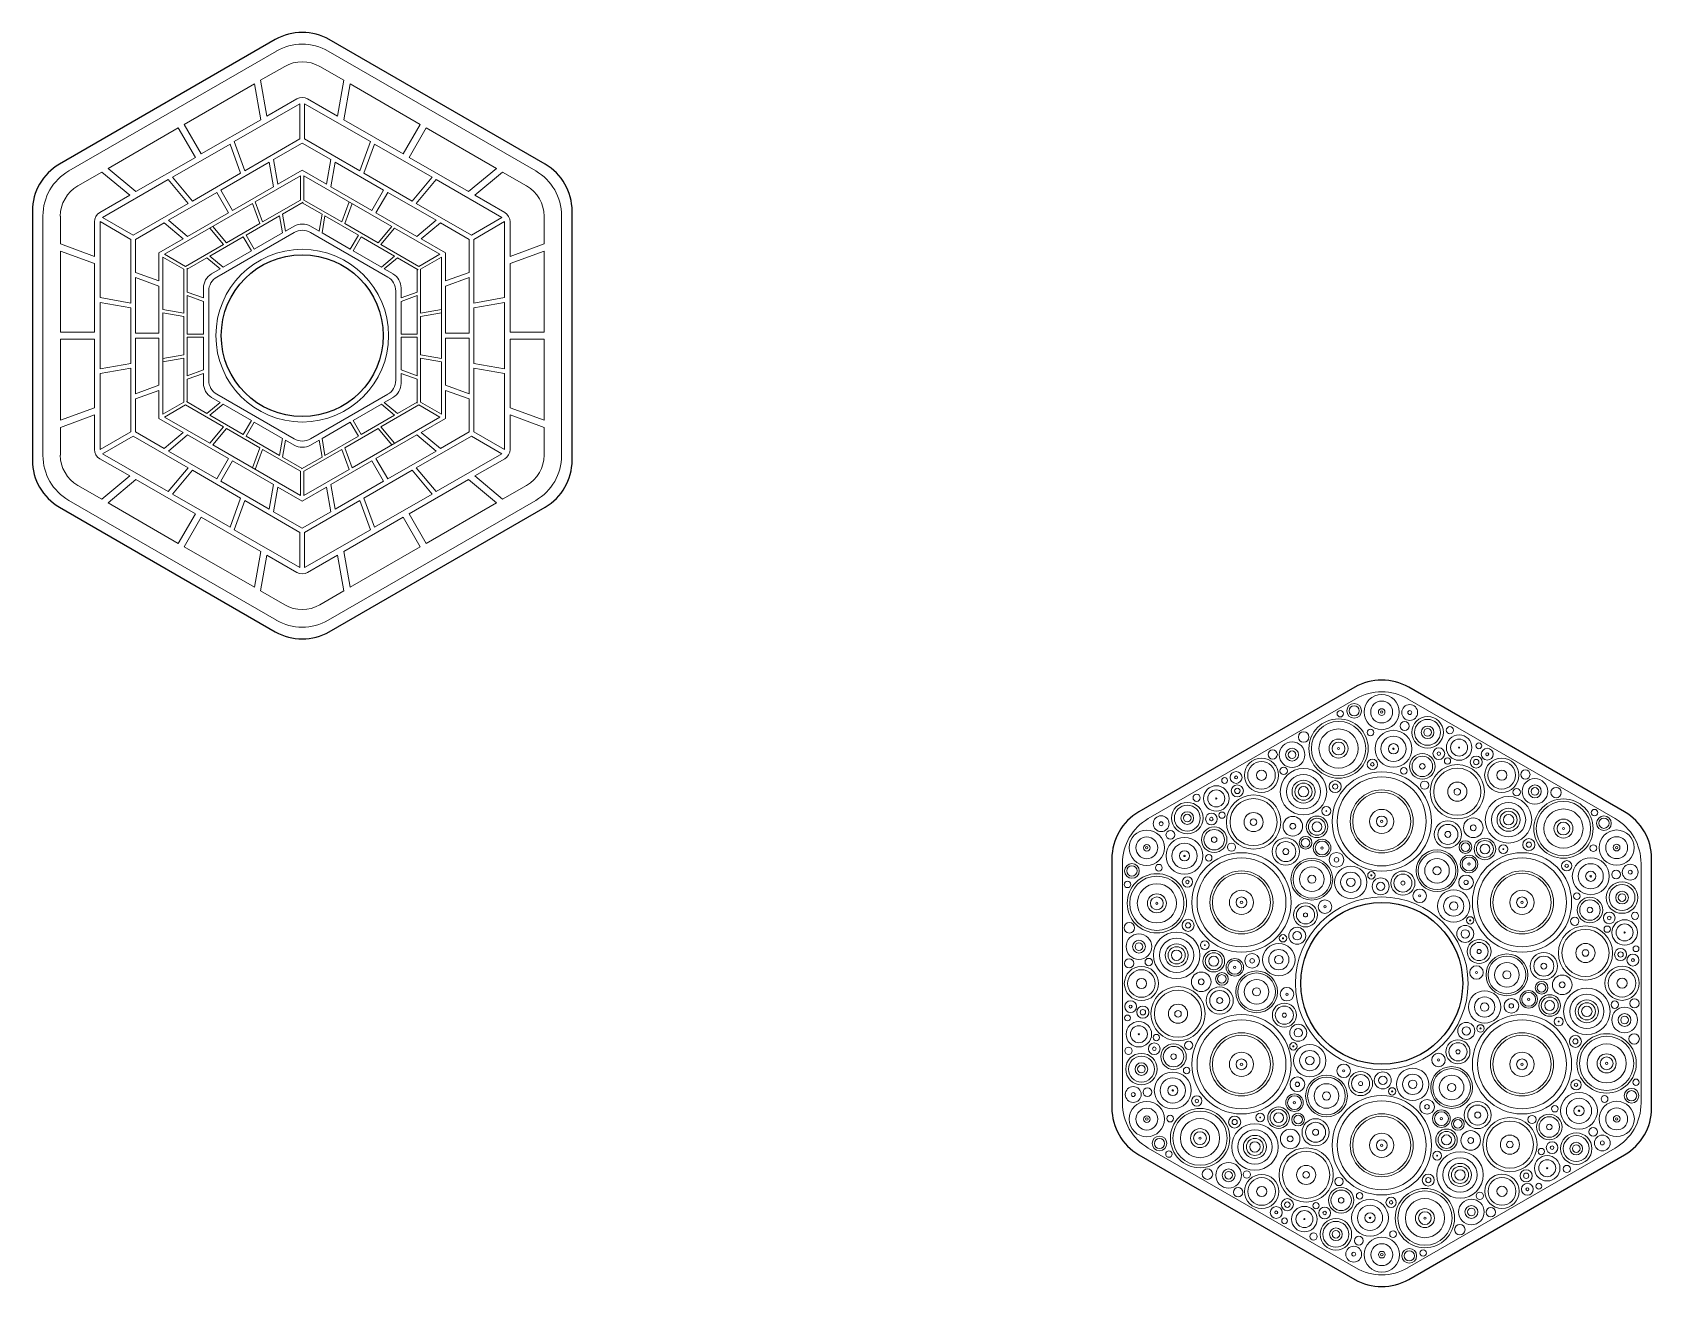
# Model space of a CAD drawing. Header units: millimetres. Extents: x -446 to 255, y -612 to 225.
# Drawn here: x -333.8 to -108.8, y -611.5 to -437.2 of the extents above; entities that cross this region are included whole.
import ezdxf

# ---------------------------------------------------------------- set-up
doc = ezdxf.new("R2010")
doc.units = ezdxf.units.MM
doc.layers.get('0').update_dxf_attribs({"color": 1, "true_color": 0xff0000})
doc.layers.add('Vector Engrave', color=5, linetype='Continuous', lineweight=0, true_color=0x0000ff)

msp = doc.modelspace()

# ---------------------------------------------------------------- linework, layer by layer
for p, q in [((-300, -438.25), (-330, -455.57)), ((-262.5, -455.57), (-292.5, -438.25)), ((-333.75, -462.07), (-333.75, -496.71)), ((-258.75, -496.71), (-258.75, -462.07)), ((-330, -503.21), (-300, -520.53)), ((-292.5, -520.53), (-262.5, -503.21)), ((-150, -528.25), (-180, -545.57)), ((-112.5, -545.57), (-142.5, -528.25)), ((-183.75, -552.07), (-183.75, -586.71)), ((-108.75, -586.71), (-108.75, -552.07)), ((-180, -593.21), (-150, -610.53)), ((-142.5, -610.53), (-112.5, -593.21))]:
    msp.add_line(p, q)
for centre in [(-296.25, -479.39), (-146.25, -569.39)]:
    msp.add_circle(centre, 11.25)
for centre, start, end in [((-296.25, -444.75), 60, 120), ((-326.25, -462.07), 120, 180), ((-266.25, -462.07), 360, 60), ((-326.25, -496.71), 180, 240), ((-266.25, -496.71), 300, 360), ((-296.25, -514.03), 240, 300), ((-146.25, -534.75), 60, 120), ((-176.25, -552.07), 120, 180), ((-116.25, -552.07), 360, 60), ((-176.25, -586.71), 180, 240), ((-116.25, -586.71), 300, 360), ((-146.25, -604.03), 240, 300)]:
    msp.add_arc(centre, 7.5, start, end)
at = {"layer": 'Vector Engrave'}
for p, q in [((-328.69, -456.5), (-299.85, -439.86)), ((-292.65, -439.86), (-263.81, -456.5)), ((-298.69, -441.98), (-302.03, -443.91)), ((-290.47, -443.91), (-293.81, -441.98)), ((-302.9, -444.41), (-312.65, -450.04)), ((-302.02, -449.38), (-302.9, -444.41)), ((-301.15, -448.87), (-302.03, -443.91)), ((-291.35, -448.87), (-290.47, -443.91)), ((-290.48, -449.38), (-289.6, -444.41)), ((-279.85, -450.04), (-289.6, -444.41)), ((-296.58, -447.16), (-305.71, -452.43)), ((-297, -446.48), (-301.15, -448.87)), ((-296.58, -452.06), (-296.58, -447.16)), ((-286.79, -452.43), (-295.92, -447.16)), ((-295.92, -452.06), (-295.92, -447.16)), ((-291.35, -448.87), (-295.5, -446.48)), ((-302.02, -449.38), (-310.28, -454.14)), ((-282.22, -454.14), (-290.48, -449.38)), ((-313.47, -450.52), (-323.22, -456.15)), ((-311.1, -454.62), (-313.47, -450.52)), ((-310.28, -454.14), (-312.65, -450.04)), ((-296.58, -452.06), (-304.24, -456.48)), ((-288.26, -456.48), (-295.92, -452.06)), ((-282.22, -454.14), (-279.85, -450.04)), ((-281.4, -454.62), (-279.03, -450.52)), ((-269.28, -456.15), (-279.03, -450.52)), ((-306.29, -452.76), (-314.29, -457.38)), ((-304.81, -456.81), (-306.29, -452.76)), ((-304.24, -456.48), (-305.71, -452.43)), ((-296.25, -452.62), (-300.23, -454.92)), ((-292.27, -454.92), (-296.25, -452.62)), ((-288.26, -456.48), (-286.79, -452.43)), ((-287.69, -456.81), (-286.21, -452.76)), ((-278.21, -457.38), (-286.21, -452.76)), ((-324.09, -456.65), (-327.43, -458.58)), ((-320.23, -459.89), (-324.09, -456.65)), ((-319.36, -459.38), (-323.22, -456.15)), ((-311.1, -454.62), (-319.36, -459.38)), ((-300.83, -455.27), (-307.56, -459.15)), ((-300.23, -458.69), (-300.83, -455.27)), ((-299.63, -458.34), (-300.23, -454.92)), ((-296.25, -456.39), (-299.63, -458.34)), ((-292.87, -458.34), (-296.25, -456.39)), ((-292.87, -458.34), (-292.27, -454.92)), ((-292.27, -458.69), (-291.67, -455.27)), ((-284.94, -459.15), (-291.67, -455.27)), ((-273.14, -459.38), (-281.4, -454.62)), ((-273.14, -459.38), (-269.28, -456.15)), ((-272.27, -459.89), (-268.41, -456.65)), ((-265.07, -458.58), (-268.41, -456.65)), ((-314.86, -457.71), (-324, -462.99)), ((-312.09, -461.02), (-314.86, -457.71)), ((-311.52, -460.68), (-314.29, -457.38)), ((-304.81, -456.81), (-311.52, -460.68)), ((-300.23, -458.69), (-305.93, -461.98)), ((-296.48, -457.16), (-302.78, -460.8)), ((-296.48, -460.54), (-296.48, -457.16)), ((-283.81, -464.21), (-296.03, -457.16)), ((-296.03, -460.54), (-296.03, -457.16)), ((-286.57, -461.98), (-292.27, -458.69)), ((-280.98, -460.68), (-287.69, -456.81)), ((-280.98, -460.68), (-278.21, -457.38)), ((-280.41, -461.02), (-277.64, -457.71)), ((-268.5, -462.99), (-277.64, -457.71)), ((-320.23, -459.89), (-324.38, -462.28)), ((-312.09, -461.02), (-319.76, -465.44)), ((-303.17, -461.03), (-315.39, -468.08)), ((-308.12, -459.48), (-314.85, -463.36)), ((-306.49, -462.3), (-308.12, -459.48)), ((-305.93, -461.98), (-307.56, -459.15)), ((-302.16, -463.82), (-303.17, -461.03)), ((-301.76, -463.59), (-302.78, -460.8)), ((-296.48, -460.54), (-301.76, -463.59)), ((-296.14, -460.86), (-299, -462.52)), ((-293.5, -462.52), (-296.25, -460.93)), ((-290.74, -463.59), (-296.03, -460.54)), ((-290.74, -463.59), (-289.72, -460.8)), ((-290.34, -463.82), (-289.33, -461.03)), ((-286.57, -461.98), (-284.94, -459.15)), ((-286.01, -462.3), (-284.38, -459.48)), ((-277.65, -463.36), (-284.38, -459.48)), ((-272.74, -465.44), (-280.41, -461.02)), ((-268.12, -462.28), (-272.27, -459.89)), ((-332.29, -496.04), (-332.29, -462.74)), ((-329.86, -462.8), (-329.86, -466.65)), ((-319.76, -465.44), (-324, -462.99)), ((-312.18, -465.59), (-314.85, -463.36)), ((-306.49, -462.3), (-312.18, -465.59)), ((-299.41, -462.75), (-304.05, -465.43)), ((-299, -465.11), (-299.41, -462.75)), ((-298.58, -464.88), (-299, -462.52)), ((-293.92, -464.88), (-293.5, -462.52)), ((-293.5, -465.11), (-293.09, -462.75)), ((-288.45, -465.43), (-293.09, -462.75)), ((-280.32, -465.59), (-286.01, -462.3)), ((-280.32, -465.59), (-277.65, -463.36)), ((-272.74, -465.44), (-268.5, -462.99)), ((-262.64, -466.65), (-262.64, -462.8)), ((-260.21, -462.74), (-260.21, -496.04)), ((-325.13, -463.58), (-325.13, -468.38)), ((-324.33, -463.55), (-324.33, -474.11)), ((-320.08, -466.01), (-324.33, -463.55)), ((-315.45, -463.71), (-319.43, -466.01)), ((-312.79, -465.94), (-315.45, -463.71)), ((-307.18, -466.72), (-309.09, -464.44)), ((-304.44, -465.66), (-309.08, -468.33)), ((-306.78, -466.49), (-308.69, -464.21)), ((-297.38, -465.04), (-308.12, -471.24)), ((-302.16, -463.82), (-306.78, -466.49)), ((-303.31, -467.61), (-304.44, -465.66)), ((-302.92, -467.38), (-304.05, -465.43)), ((-299, -465.11), (-302.92, -467.38)), ((-297.38, -464.18), (-298.58, -464.88)), ((-293.92, -464.88), (-295.12, -464.18)), ((-284.38, -471.24), (-295.12, -465.04)), ((-289.58, -467.38), (-293.5, -465.11)), ((-285.72, -466.49), (-290.34, -463.82)), ((-289.58, -467.38), (-288.45, -465.43)), ((-289.19, -467.61), (-288.06, -465.66)), ((-283.42, -468.33), (-288.06, -465.66)), ((-285.72, -466.49), (-283.81, -464.21)), ((-285.32, -466.72), (-283.41, -464.44)), ((-277.11, -468.08), (-283.41, -464.44)), ((-279.71, -465.94), (-277.05, -463.71)), ((-273.07, -466.01), (-277.05, -463.71)), ((-272.42, -466.01), (-268.17, -463.55)), ((-268.17, -474.11), (-268.17, -463.55)), ((-267.37, -468.38), (-267.37, -463.58)), ((-325.13, -468.38), (-329.86, -466.65)), ((-329.86, -467.66), (-329.86, -478.92)), ((-325.13, -469.38), (-329.86, -467.66)), ((-320.08, -466.01), (-320.08, -474.86)), ((-319.43, -466.01), (-319.43, -470.6)), ((-312.79, -465.94), (-316.17, -467.89)), ((-316.17, -467.89), (-316.17, -471.79)), ((-307.18, -466.72), (-312.46, -469.77)), ((-303.31, -467.61), (-307.24, -469.87)), ((-285.26, -469.87), (-289.19, -467.61)), ((-280.04, -469.77), (-285.32, -466.72)), ((-276.33, -467.89), (-279.71, -465.94)), ((-276.33, -471.79), (-276.33, -467.89)), ((-273.07, -470.6), (-273.07, -466.01)), ((-272.42, -474.86), (-272.42, -466.01)), ((-267.37, -468.38), (-262.64, -466.65)), ((-267.37, -469.38), (-262.64, -467.66)), ((-262.64, -478.92), (-262.64, -467.66)), ((-325.13, -469.38), (-325.13, -478.92)), ((-315.61, -468.47), (-315.61, -475.75)), ((-312.69, -470.16), (-315.61, -468.47)), ((-312.46, -469.77), (-315.39, -468.08)), ((-312.69, -470.16), (-312.69, -476.26)), ((-309.49, -468.57), (-312.24, -470.16)), ((-312.24, -470.03), (-312.24, -473.33)), ((-307.65, -470.11), (-309.49, -468.57)), ((-307.24, -469.87), (-309.08, -468.33)), ((-307.65, -470.11), (-308.86, -470.81)), ((-285.26, -469.87), (-283.42, -468.33)), ((-284.85, -470.11), (-283.01, -468.57)), ((-283.64, -470.81), (-284.85, -470.11)), ((-280.15, -470.22), (-283.01, -468.57)), ((-280.26, -473.33), (-280.26, -470.16)), ((-280.04, -469.77), (-277.11, -468.08)), ((-279.81, -470.16), (-276.89, -468.47)), ((-279.81, -476.26), (-279.81, -470.16)), ((-276.89, -482.58), (-276.89, -468.47)), ((-267.37, -478.92), (-267.37, -469.38)), ((-316.17, -471.79), (-319.43, -470.6)), ((-319.43, -471.3), (-319.43, -479.06)), ((-316.17, -472.49), (-319.43, -471.3)), ((-316.17, -472.49), (-316.17, -479.06)), ((-276.33, -471.79), (-273.07, -470.6)), ((-276.33, -472.49), (-273.07, -471.3)), ((-276.33, -479.06), (-276.33, -472.49)), ((-273.07, -479.06), (-273.07, -471.3)), ((-320.08, -474.86), (-324.33, -474.11)), ((-309.98, -474.15), (-312.24, -473.33)), ((-312.24, -473.81), (-312.24, -479.16)), ((-309.98, -474.63), (-312.24, -473.81)), ((-309.98, -472.76), (-309.98, -474.15)), ((-309.98, -474.63), (-309.98, -479.16)), ((-309.24, -473.19), (-309.24, -485.59)), ((-283.26, -485.59), (-283.26, -473.19)), ((-282.52, -474.15), (-282.52, -472.76)), ((-282.52, -474.15), (-280.26, -473.33)), ((-282.52, -474.63), (-280.26, -473.81)), ((-282.52, -479.16), (-282.52, -474.63)), ((-280.26, -479.16), (-280.26, -473.81)), ((-272.42, -474.86), (-268.17, -474.11)), ((-324.33, -474.77), (-324.33, -484.01)), ((-320.08, -475.52), (-324.33, -474.77)), ((-320.08, -475.52), (-320.08, -483.26)), ((-312.69, -476.26), (-315.61, -475.75)), ((-315.61, -476.2), (-315.61, -490.31)), ((-312.69, -476.72), (-315.61, -476.2)), ((-312.69, -476.72), (-312.69, -482.06)), ((-279.81, -476.26), (-276.89, -475.75)), ((-279.81, -476.72), (-276.89, -476.2)), ((-279.81, -482.06), (-279.81, -476.72)), ((-272.42, -475.52), (-268.17, -474.77)), ((-272.42, -483.26), (-272.42, -475.52)), ((-268.17, -484.01), (-268.17, -474.77)), ((-325.13, -478.92), (-329.86, -478.92)), ((-316.17, -479.06), (-319.43, -479.06)), ((-309.98, -479.16), (-312.24, -479.16)), ((-282.52, -479.16), (-280.26, -479.16)), ((-276.33, -479.06), (-273.07, -479.06)), ((-267.37, -478.92), (-262.64, -478.92)), ((-329.86, -479.86), (-329.86, -491.12)), ((-325.13, -479.86), (-329.86, -479.86)), ((-325.13, -479.86), (-325.13, -489.4)), ((-319.43, -479.72), (-319.43, -487.48)), ((-316.17, -479.72), (-319.43, -479.72)), ((-316.17, -479.72), (-316.17, -486.29)), ((-312.24, -479.61), (-312.24, -484.97)), ((-309.98, -479.61), (-312.24, -479.61)), ((-309.98, -479.61), (-309.98, -484.15)), ((-282.52, -484.15), (-282.52, -479.61)), ((-282.52, -479.61), (-280.26, -479.61)), ((-280.26, -484.97), (-280.26, -479.61)), ((-276.33, -486.29), (-276.33, -479.72)), ((-276.33, -479.72), (-273.07, -479.72)), ((-273.07, -487.48), (-273.07, -479.72)), ((-267.37, -489.4), (-267.37, -479.86)), ((-267.37, -479.86), (-262.64, -479.86)), ((-262.64, -491.12), (-262.64, -479.86)), ((-320.08, -483.26), (-324.33, -484.01)), ((-312.69, -482.06), (-315.61, -482.58)), ((-312.69, -482.52), (-315.61, -483.03)), ((-312.69, -482.52), (-312.69, -488.62)), ((-279.81, -482.06), (-276.89, -482.58)), ((-279.81, -488.62), (-279.81, -482.52)), ((-279.81, -482.52), (-276.89, -483.03)), ((-276.89, -490.31), (-276.89, -483.03)), ((-272.42, -483.26), (-268.17, -484.01)), ((-320.08, -483.92), (-324.33, -484.67)), ((-324.33, -484.67), (-324.33, -495.22)), ((-320.08, -483.92), (-320.08, -492.77)), ((-309.98, -484.15), (-312.24, -484.97)), ((-309.98, -484.63), (-312.24, -485.45)), ((-312.24, -485.45), (-312.24, -488.62)), ((-309.98, -484.63), (-309.98, -486.02)), ((-282.52, -484.15), (-280.26, -484.97)), ((-282.52, -486.02), (-282.52, -484.63)), ((-282.52, -484.63), (-280.26, -485.45)), ((-280.26, -488.75), (-280.26, -485.45)), ((-272.42, -492.77), (-272.42, -483.92)), ((-272.42, -483.92), (-268.17, -484.67)), ((-268.17, -495.22), (-268.17, -484.67)), ((-316.17, -486.29), (-319.43, -487.48)), ((-316.17, -486.99), (-319.43, -488.17)), ((-319.43, -488.17), (-319.43, -492.77)), ((-316.17, -486.99), (-316.17, -490.89)), ((-308.86, -487.97), (-307.65, -488.66)), ((-308.12, -487.54), (-297.38, -493.74)), ((-295.12, -493.74), (-284.38, -487.54)), ((-284.85, -488.66), (-283.64, -487.97)), ((-276.33, -486.29), (-273.07, -487.48)), ((-276.33, -490.89), (-276.33, -486.99)), ((-276.33, -486.99), (-273.07, -488.17)), ((-273.07, -492.77), (-273.07, -488.17)), ((-325.13, -489.4), (-329.86, -491.12)), ((-325.13, -490.4), (-329.86, -492.13)), ((-325.13, -490.4), (-325.13, -495.2)), ((-312.69, -488.62), (-315.61, -490.31)), ((-312.46, -489.01), (-315.39, -490.7)), ((-312.46, -489.01), (-307.18, -492.06)), ((-312.35, -488.55), (-309.49, -490.21)), ((-307.65, -488.66), (-309.49, -490.21)), ((-307.24, -488.9), (-309.08, -490.44)), ((-309.08, -490.44), (-304.44, -493.12)), ((-307.24, -488.9), (-303.31, -491.17)), ((-289.19, -491.17), (-285.26, -488.9)), ((-288.06, -493.12), (-283.42, -490.44)), ((-285.32, -492.06), (-280.04, -489.01)), ((-285.26, -488.9), (-283.42, -490.44)), ((-284.85, -488.66), (-283.01, -490.21)), ((-283.01, -490.21), (-280.26, -488.62)), ((-280.04, -489.01), (-277.11, -490.7)), ((-279.81, -488.62), (-276.89, -490.31)), ((-267.37, -489.4), (-262.64, -491.12)), ((-267.37, -495.2), (-267.37, -490.4)), ((-267.37, -490.4), (-262.64, -492.13)), ((-329.86, -492.13), (-329.86, -495.98)), ((-316.17, -490.89), (-312.79, -492.84)), ((-315.39, -490.7), (-309.09, -494.34)), ((-307.18, -492.06), (-309.09, -494.34)), ((-306.78, -492.29), (-308.69, -494.57)), ((-306.78, -492.29), (-302.16, -494.96)), ((-303.31, -491.17), (-304.44, -493.12)), ((-302.92, -491.4), (-304.05, -493.35)), ((-302.92, -491.4), (-299, -493.66)), ((-293.5, -493.66), (-289.58, -491.4)), ((-290.34, -494.96), (-285.72, -492.29)), ((-289.58, -491.4), (-288.45, -493.35)), ((-289.33, -497.75), (-277.11, -490.7)), ((-289.19, -491.17), (-288.06, -493.12)), ((-285.72, -492.29), (-283.81, -494.57)), ((-285.32, -492.06), (-283.41, -494.34)), ((-279.71, -492.84), (-276.33, -490.89)), ((-262.64, -495.98), (-262.64, -492.13)), ((-320.08, -492.77), (-324.33, -495.22)), ((-319.76, -493.34), (-324, -495.79)), ((-319.76, -493.34), (-312.09, -497.76)), ((-319.43, -492.77), (-315.45, -495.07)), ((-312.79, -492.84), (-315.45, -495.07)), ((-312.18, -493.19), (-314.85, -495.42)), ((-312.18, -493.19), (-306.49, -496.47)), ((-308.69, -494.57), (-296.48, -501.62)), ((-304.05, -493.35), (-299.41, -496.02)), ((-302.16, -494.96), (-303.17, -497.75)), ((-299, -493.66), (-299.41, -496.02)), ((-298.58, -493.9), (-299, -496.26)), ((-298.58, -493.9), (-297.38, -494.6)), ((-295.12, -494.6), (-293.92, -493.9)), ((-293.92, -493.9), (-293.5, -496.26)), ((-293.5, -493.66), (-293.09, -496.02)), ((-293.09, -496.02), (-288.45, -493.35)), ((-290.34, -494.96), (-289.33, -497.75)), ((-286.01, -496.47), (-280.32, -493.19)), ((-280.41, -497.76), (-272.74, -493.34)), ((-280.32, -493.19), (-277.65, -495.42)), ((-279.71, -492.84), (-277.05, -495.07)), ((-277.05, -495.07), (-273.07, -492.77)), ((-272.74, -493.34), (-268.5, -495.79)), ((-272.42, -492.77), (-268.17, -495.22)), ((-324.38, -496.5), (-320.23, -498.89)), ((-324, -495.79), (-314.86, -501.06)), ((-314.85, -495.42), (-308.12, -499.3)), ((-306.49, -496.47), (-308.12, -499.3)), ((-305.93, -496.8), (-307.56, -499.63)), ((-305.93, -496.8), (-300.23, -500.09)), ((-301.76, -495.19), (-302.78, -497.98)), ((-301.76, -495.19), (-296.48, -498.24)), ((-299, -496.26), (-296.25, -497.85)), ((-296.36, -497.91), (-293.5, -496.26)), ((-296.03, -498.24), (-290.74, -495.19)), ((-292.27, -500.09), (-286.57, -496.8)), ((-290.74, -495.19), (-289.72, -497.98)), ((-286.57, -496.8), (-284.94, -499.63)), ((-286.01, -496.47), (-284.38, -499.3)), ((-284.38, -499.3), (-277.65, -495.42)), ((-277.64, -501.06), (-268.5, -495.79)), ((-272.27, -498.89), (-268.12, -496.5)), ((-320.23, -498.89), (-324.09, -502.13)), ((-319.36, -499.39), (-323.22, -502.63)), ((-319.36, -499.39), (-311.1, -504.16)), ((-312.09, -497.76), (-314.86, -501.06)), ((-311.52, -498.09), (-314.29, -501.4)), ((-311.52, -498.09), (-304.81, -501.97)), ((-296.48, -498.24), (-296.48, -501.62)), ((-296.03, -501.62), (-289.72, -497.98)), ((-296.03, -498.24), (-296.03, -501.62)), ((-287.69, -501.97), (-280.98, -498.09)), ((-281.4, -504.16), (-273.14, -499.39)), ((-280.98, -498.09), (-278.21, -501.4)), ((-280.41, -497.76), (-277.64, -501.06)), ((-273.14, -499.39), (-269.28, -502.63)), ((-272.27, -498.89), (-268.41, -502.13)), ((-327.43, -500.2), (-324.09, -502.13)), ((-314.29, -501.4), (-306.29, -506.02)), ((-307.56, -499.63), (-300.83, -503.51)), ((-300.23, -500.09), (-300.83, -503.51)), ((-299.63, -500.43), (-300.23, -503.86)), ((-299.63, -500.43), (-296.25, -502.39)), ((-296.25, -502.39), (-292.87, -500.43)), ((-292.87, -500.43), (-292.27, -503.86)), ((-292.27, -500.09), (-291.67, -503.51)), ((-291.67, -503.51), (-284.94, -499.63)), ((-286.21, -506.02), (-278.21, -501.4)), ((-268.41, -502.13), (-265.07, -500.2)), ((-299.85, -518.92), (-328.69, -502.28)), ((-323.22, -502.63), (-313.47, -508.26)), ((-304.81, -501.97), (-306.29, -506.02)), ((-304.24, -502.3), (-305.71, -506.35)), ((-304.24, -502.3), (-296.58, -506.72)), ((-300.23, -503.86), (-296.25, -506.16)), ((-296.25, -506.16), (-292.27, -503.86)), ((-295.92, -506.72), (-288.26, -502.3)), ((-263.81, -502.28), (-292.65, -518.92)), ((-288.26, -502.3), (-286.79, -506.35)), ((-287.69, -501.97), (-286.21, -506.02)), ((-279.03, -508.26), (-269.28, -502.63)), ((-311.1, -504.16), (-313.47, -508.26)), ((-310.28, -504.63), (-312.65, -508.74)), ((-310.28, -504.63), (-302.02, -509.4)), ((-290.48, -509.4), (-282.22, -504.63)), ((-282.22, -504.63), (-279.85, -508.74)), ((-281.4, -504.16), (-279.03, -508.26)), ((-305.71, -506.35), (-296.58, -511.62)), ((-296.58, -506.72), (-296.58, -511.62)), ((-295.92, -511.62), (-286.79, -506.35)), ((-295.92, -506.72), (-295.92, -511.62)), ((-312.65, -508.74), (-302.9, -514.36)), ((-302.02, -509.4), (-302.9, -514.36)), ((-301.15, -509.91), (-302.03, -514.87)), ((-301.15, -509.91), (-297, -512.3)), ((-295.5, -512.3), (-291.35, -509.91)), ((-291.35, -509.91), (-290.47, -514.87)), ((-290.48, -509.4), (-289.6, -514.36)), ((-289.6, -514.36), (-279.85, -508.74)), ((-302.03, -514.87), (-298.69, -516.79)), ((-293.81, -516.79), (-290.47, -514.87)), ((-178.69, -546.5), (-149.85, -529.86)), ((-142.65, -529.86), (-113.81, -546.5)), ((-182.29, -586.04), (-182.29, -552.74)), ((-110.21, -552.74), (-110.21, -586.04)), ((-149.85, -608.92), (-178.69, -592.28)), ((-113.81, -592.28), (-142.65, -608.92))]:
    msp.add_line(p, q, dxfattribs=at)
for centre, radius in [((-296.25, -479.39), 12), ((-150.08, -531.52), 1.02), ((-150.08, -531.52), 0.713), ((-146.26, -531.69), 2.45), ((-146.26, -531.69), 1.52), ((-142.36, -531.76), 1.1), ((-152.25, -536.76), 4.12), ((-152.25, -536.76), 3.77), ((-152.01, -531.92), 0.45), ((-146.26, -531.69), 0.461), ((-146.26, -531.69), 0.169), ((-143.07, -533.63), 0.609), ((-142.36, -531.76), 0.274), ((-139.88, -534.51), 2.19), ((-139.88, -534.51), 1.8), ((-157.1, -535.16), 0.726), ((-152.25, -536.76), 2.72), ((-152.25, -536.76), 1.32), ((-147.82, -534.53), 0.467), ((-144.62, -536.79), 2.56), ((-144.62, -536.79), 1.75), ((-139.88, -534.51), 0.877), ((-139.88, -534.51), 0.53), ((-136.78, -534.22), 0.501), ((-135.5, -536.63), 1.77), ((-135.5, -536.63), 1.18), ((-161.4, -537.59), 0.645), ((-158.71, -537.62), 1.78), ((-158.71, -537.62), 0.894), ((-158.71, -537.62), 0.528), ((-152.25, -536.76), 0.89), ((-152.25, -536.76), 0.15), ((-144.62, -536.79), 0.707), ((-144.62, -536.79), 0.103), ((-140.61, -539.24), 1.77), ((-138.32, -537.47), 0.814), ((-138.32, -537.47), 0.247), ((-135.5, -536.63), 0.0766), ((-132.75, -536.39), 0.403), ((-131.59, -537.55), 0.822), ((-131.59, -537.55), 0.209), ((-166.49, -540.78), 0.822), ((-162.96, -540.48), 2.38), ((-162.96, -540.48), 1.92), ((-162.96, -540.48), 0.709), ((-159.88, -539.87), 0.514), ((-157.12, -542.76), 3.23), ((-146.25, -546.89), 6.9), ((-147.55, -538.96), 0.714), ((-147.55, -538.96), 0.241), ((-143.18, -539.86), 0.453), ((-140.61, -539.24), 1.42), ((-140.61, -539.24), 0.384), ((-135.75, -542.76), 3.77), ((-135.75, -542.76), 3.27), ((-137.11, -538.49), 0.436), ((-133.12, -538.64), 0.839), ((-133.12, -538.64), 0.375), ((-129.57, -540.47), 2.38), ((-129.57, -540.47), 1.92), ((-129.57, -540.47), 0.709), ((-126.29, -540.37), 0.645), ((-169.24, -543.7), 1.77), ((-168.08, -541.2), 0.403), ((-166.32, -542.65), 0.839), ((-166.49, -540.78), 0.209), ((-157.12, -542.76), 2.38), ((-157.12, -542.76), 1.6), ((-157.12, -542.76), 1.19), ((-157.12, -542.76), 0.722), ((-152.72, -542.05), 0.837), ((-152.72, -542.05), 0.36), ((-146.25, -546.89), 6.18), ((-140.3, -541.85), 0.573), ((-135.75, -542.76), 1.33), ((-124.97, -542.72), 1.78), ((-124.97, -542.72), 0.894), ((-124.97, -542.72), 0.528), ((-122.03, -542.88), 0.726), ((-173.27, -546.43), 2.19), ((-171.97, -543.6), 0.501), ((-169.24, -543.7), 1.18), ((-169.24, -543.7), 0.0766), ((-164.06, -546.98), 3.77), ((-164.06, -546.98), 3.27), ((-166.32, -542.65), 0.375), ((-146.25, -546.89), 4.38), ((-146.25, -546.89), 4.04), ((-135.75, -542.76), 0.458), ((-128.63, -546.66), 3.23), ((-128.63, -546.66), 2.38), ((-127.5, -542.83), 0.514), ((-121, -547.88), 4.12), ((-121, -547.88), 3.77), ((-176.9, -547.21), 1.1), ((-173.27, -546.43), 1.8), ((-173.27, -546.43), 0.877), ((-173.27, -546.43), 0.53), ((-169.92, -546.56), 0.814), ((-169.92, -546.56), 0.247), ((-168.44, -546.02), 0.436), ((-164.06, -546.98), 1.33), ((-164.06, -546.98), 0.458), ((-158.61, -547.56), 1.36), ((-155.25, -547.64), 1.5), ((-155.25, -547.64), 1.18), ((-153.95, -545.44), 0.614), ((-153.95, -545.44), 0.0555), ((-146.25, -546.89), 1.68), ((-146.25, -546.89), 0.75), ((-146.25, -546.89), 0.168), ((-133.53, -547.77), 1.36), ((-128.63, -546.66), 1.6), ((-128.63, -546.66), 1.19), ((-128.63, -546.66), 0.722), ((-121, -547.88), 2.72), ((-121, -547.88), 1.32), ((-116.68, -545.67), 0.45), ((-115.37, -547.14), 1.02), ((-115.37, -547.14), 0.713), ((-178.9, -550.55), 2.45), ((-176.9, -547.21), 0.274), ((-175.62, -548.76), 0.609), ((-169.53, -549.43), 1.77), ((-169.53, -549.43), 1.42), ((-158.61, -547.56), 0.404), ((-156.83, -549.85), 0.878), ((-155.25, -547.64), 0.685), ((-137.06, -548.69), 1.89), ((-137.06, -548.69), 1.39), ((-137.06, -548.69), 0.416), ((-133.53, -547.77), 0.404), ((-121, -547.88), 0.89), ((-121, -547.88), 0.15), ((-113.61, -550.53), 2.45), ((-178.9, -550.55), 1.52), ((-178.9, -550.55), 0.461), ((-178.9, -550.55), 0.169), ((-173.66, -551.68), 2.56), ((-173.66, -551.68), 1.75), ((-173.66, -551.68), 0.707), ((-165.74, -558.14), 6.9), ((-169.53, -549.43), 0.384), ((-167.13, -550.47), 0.573), ((-159.58, -551.08), 1.89), ((-159.58, -551.08), 1.39), ((-159.58, -551.08), 0.416), ((-156.83, -549.85), 0.597), ((-154.54, -550.59), 1.22), ((-154.54, -550.59), 0.964), ((-154.54, -550.59), 0.161), ((-152.54, -552.23), 1.02), ((-138.57, -553.74), 2.9), ((-138.57, -553.74), 2.62), ((-134.62, -550.46), 0.878), ((-134.62, -550.46), 0.597), ((-126.76, -558.14), 6.9), ((-131.91, -550.72), 1.5), ((-131.91, -550.72), 1.18), ((-131.91, -550.72), 0.685), ((-129.36, -550.75), 0.614), ((-129.36, -550.75), 0.0555), ((-125.81, -550.12), 0.837), ((-125.81, -550.12), 0.36), ((-116.85, -550.6), 0.467), ((-113.61, -550.53), 1.52), ((-113.61, -550.53), 0.461), ((-113.61, -550.53), 0.169), ((-180.96, -553.77), 1.02), ((-180.96, -553.77), 0.713), ((-177.22, -553.32), 0.467), ((-173.66, -551.68), 0.103), ((-165.74, -558.14), 6.18), ((-170.29, -551.96), 0.453), ((-155.96, -554.92), 2.9), ((-155.96, -554.92), 2.62), ((-155.96, -554.92), 1.71), ((-152.54, -552.23), 0.306), ((-150.55, -555.35), 2.25), ((-138.57, -553.74), 1.71), ((-138.57, -553.74), 0.562), ((-134.12, -552.81), 1.22), ((-134.12, -552.81), 0.964), ((-134.12, -552.81), 0.161), ((-126.76, -558.14), 6.18), ((-120.55, -553.05), 0.714), ((-120.55, -553.05), 0.241), ((-117.21, -554.51), 2.56), ((-117.21, -554.51), 1.75), ((-111.72, -553.94), 1.1), ((-181.58, -555.64), 0.45), ((-177.5, -558.27), 4.12), ((-177.5, -558.27), 3.77), ((-177.5, -558.27), 2.72), ((-173.25, -555.3), 0.714), ((-173.25, -555.3), 0.241), ((-165.74, -558.14), 4.38), ((-165.74, -558.14), 4.04), ((-155.96, -554.92), 0.562), ((-150.55, -555.35), 1.41), ((-150.55, -555.35), 0.591), ((-147.69, -554.38), 0.513), ((-147.69, -554.38), 0.0828), ((-146.4, -555.91), 1.18), ((-146.4, -555.91), 0.583), ((-143.31, -555.46), 1.67), ((-143.31, -555.46), 1.26), ((-143.31, -555.46), 0.286), ((-134.53, -555.36), 1.02), ((-134.53, -555.36), 0.306), ((-126.76, -558.14), 4.38), ((-126.76, -558.14), 4.04), ((-117.21, -554.51), 0.707), ((-117.21, -554.51), 0.103), ((-112.86, -557.47), 2.19), ((-112.86, -557.47), 1.8), ((-113.69, -554.27), 0.609), ((-111.72, -553.94), 0.274), ((-177.5, -558.27), 1.32), ((-177.5, -558.27), 0.89), ((-165.74, -558.14), 1.68), ((-165.74, -558.14), 0.75), ((-165.74, -558.14), 0.168), ((-146.25, -569.39), 12), ((-154.14, -558.74), 0.942), ((-140.97, -557.23), 0.942), ((-140.97, -557.23), 0.158), ((-136.25, -558.65), 2.25), ((-136.25, -558.65), 1.41), ((-126.76, -558.14), 1.68), ((-126.76, -558.14), 0.75), ((-126.76, -558.14), 0.168), ((-119.14, -557.28), 0.453), ((-117.32, -559.2), 1.77), ((-117.32, -559.2), 1.42), ((-112.86, -557.47), 0.877), ((-112.86, -557.47), 0.53), ((-177.5, -558.27), 0.15), ((-156.84, -559.88), 1.67), ((-156.84, -559.88), 1.26), ((-156.84, -559.88), 0.286), ((-154.14, -558.74), 0.158), ((-136.25, -558.65), 0.591), ((-133.97, -560.64), 0.513), ((-119.43, -560.77), 0.573), ((-117.32, -559.2), 0.384), ((-114.64, -560.3), 0.814), ((-114.64, -560.3), 0.247), ((-111.06, -560.01), 0.501), ((-181.32, -561.67), 0.726), ((-174.75, -565.49), 3.23), ((-173.16, -561.33), 0.837), ((-173.16, -561.33), 0.36), ((-158, -562.78), 1.18), ((-158, -562.78), 0.583), ((-134.65, -562.52), 1.18), ((-134.65, -562.52), 0.583), ((-133.97, -560.64), 0.0828), ((-117.94, -565.17), 3.77), ((-117.94, -565.17), 3.27), ((-114.92, -561.86), 0.436), ((-112.5, -562.32), 1.77), ((-112.5, -562.32), 1.18), ((-112.5, -562.32), 0.0766), ((-179.99, -564.29), 1.78), ((-179.99, -564.29), 0.894), ((-179.99, -564.29), 0.528), ((-174.75, -565.49), 2.38), ((-174.75, -565.49), 1.6), ((-174.75, -565.49), 1.19), ((-170.84, -564.08), 0.614), ((-170.84, -564.08), 0.0555), ((-160.55, -566.1), 2.25), ((-160.55, -566.1), 1.41), ((-159.97, -563.13), 0.513), ((-159.97, -563.13), 0.0828), ((-132.72, -564.97), 1.67), ((-132.72, -564.97), 1.26), ((-132.72, -564.97), 0.286), ((-117.94, -565.17), 1.33), ((-117.94, -565.17), 0.458), ((-113.06, -565.38), 0.839), ((-110.92, -564.58), 0.403), ((-181.36, -566.61), 0.645), ((-178.63, -566.43), 0.514), ((-174.75, -565.49), 0.722), ((-169.59, -566.31), 1.5), ((-169.59, -566.31), 1.18), ((-169.59, -566.31), 0.685), ((-166.67, -567.17), 1.22), ((-166.67, -567.17), 0.964), ((-164.26, -566.26), 1.02), ((-164.26, -566.26), 0.306), ((-160.55, -566.1), 0.591), ((-133.08, -567.88), 0.942), ((-128.86, -568.21), 2.9), ((-128.86, -568.21), 2.62), ((-128.86, -568.21), 1.71), ((-123.73, -567), 1.89), ((-123.73, -567), 1.39), ((-123.73, -567), 0.416), ((-112.86, -569.37), 2.38), ((-113.06, -565.38), 0.375), ((-111.35, -566.16), 0.822), ((-111.35, -566.16), 0.209), ((-179.64, -569.41), 2.38), ((-179.64, -569.41), 1.92), ((-179.64, -569.41), 0.709), ((-171.33, -569.18), 1.36), ((-171.33, -569.18), 0.404), ((-168.46, -568.78), 0.878), ((-168.46, -568.78), 0.597), ((-166.67, -567.17), 0.161), ((-163.64, -570.57), 2.9), ((-163.64, -570.57), 2.62), ((-163.64, -570.57), 1.71), ((-133.08, -567.88), 0.158), ((-128.86, -568.21), 0.562), ((-124.04, -570), 0.878), ((-121.17, -569.6), 1.36), ((-121.17, -569.6), 0.404), ((-112.86, -569.37), 1.92), ((-112.86, -569.37), 0.709), ((-174.56, -573.61), 3.77), ((-174.56, -573.61), 3.27), ((-168.77, -571.78), 1.89), ((-168.77, -571.78), 1.39), ((-168.77, -571.78), 0.416), ((-163.64, -570.57), 0.562), ((-159.42, -570.9), 0.942), ((-159.42, -570.9), 0.158), ((-131.95, -572.68), 2.25), ((-131.95, -572.68), 1.41), ((-128.24, -572.52), 1.02), ((-125.83, -571.61), 1.22), ((-125.83, -571.61), 0.964), ((-125.83, -571.61), 0.161), ((-124.04, -570), 0.597), ((-122.91, -572.47), 1.5), ((-122.91, -572.47), 1.18), ((-117.75, -573.28), 3.23), ((-117.75, -573.28), 2.38), ((-181.15, -572.62), 0.822), ((-181.15, -572.62), 0.209), ((-179.44, -573.4), 0.839), ((-179.44, -573.4), 0.375), ((-174.56, -573.61), 1.33), ((-174.56, -573.61), 0.458), ((-165.74, -580.64), 6.9), ((-159.78, -573.81), 1.67), ((-159.78, -573.81), 1.26), ((-159.78, -573.81), 0.286), ((-126.76, -580.64), 6.9), ((-131.95, -572.68), 0.591), ((-128.24, -572.52), 0.306), ((-122.91, -572.47), 0.685), ((-117.75, -573.28), 1.6), ((-117.75, -573.28), 1.19), ((-117.75, -573.28), 0.722), ((-113.87, -572.35), 0.514), ((-112.51, -574.48), 1.78), ((-112.51, -574.48), 0.894), ((-111.14, -572.17), 0.645), ((-181.58, -574.2), 0.403), ((-180, -576.46), 1.77), ((-180, -576.46), 1.18), ((-165.74, -580.64), 6.18), ((-157.85, -576.26), 1.18), ((-157.85, -576.26), 0.583), ((-134.5, -576), 1.18), ((-134.5, -576), 0.583), ((-132.53, -575.65), 0.513), ((-126.76, -580.64), 6.18), ((-132.53, -575.65), 0.0828), ((-121.66, -574.7), 0.614), ((-121.66, -574.7), 0.0555), ((-112.51, -574.48), 0.528), ((-180, -576.46), 0.0766), ((-177.86, -578.48), 0.814), ((-177.86, -578.48), 0.247), ((-177.58, -576.92), 0.436), ((-175.18, -579.57), 1.77), ((-175.18, -579.57), 1.42), ((-173.07, -578.01), 0.573), ((-165.74, -580.64), 4.38), ((-165.74, -580.64), 4.04), ((-158.53, -578.14), 0.513), ((-158.53, -578.14), 0.0828), ((-156.25, -580.13), 2.25), ((-135.66, -578.9), 1.67), ((-135.66, -578.9), 1.26), ((-126.76, -580.64), 4.38), ((-126.76, -580.64), 4.04), ((-119.34, -577.45), 0.837), ((-119.34, -577.45), 0.36), ((-115, -580.51), 4.12), ((-115, -580.51), 3.77), ((-115, -580.51), 2.72), ((-111.18, -577.11), 0.726), ((-181.44, -578.77), 0.501), ((-179.64, -581.31), 2.19), ((-179.64, -581.31), 1.8), ((-179.64, -581.31), 0.877), ((-175.18, -579.57), 0.384), ((-165.74, -580.64), 1.68), ((-165.74, -580.64), 0.75), ((-165.74, -580.64), 0.168), ((-156.25, -580.13), 1.41), ((-156.25, -580.13), 0.591), ((-138.36, -580.04), 0.942), ((-138.36, -580.04), 0.158), ((-135.66, -578.9), 0.286), ((-126.76, -580.64), 1.68), ((-126.76, -580.64), 0.75), ((-126.76, -580.64), 0.168), ((-115, -580.51), 1.32), ((-115, -580.51), 0.89), ((-115, -580.51), 0.15), ((-179.64, -581.31), 0.53), ((-175.29, -584.27), 2.56), ((-175.29, -584.27), 1.75), ((-173.36, -581.49), 0.453), ((-157.97, -583.42), 1.02), ((-153.93, -585.04), 2.9), ((-153.93, -585.04), 2.62), ((-151.53, -581.55), 0.942), ((-151.53, -581.55), 0.158), ((-149.19, -583.32), 1.67), ((-149.19, -583.32), 1.26), ((-146.1, -582.87), 1.18), ((-146.1, -582.87), 0.583), ((-141.95, -583.42), 2.25), ((-141.95, -583.42), 1.41), ((-136.54, -583.86), 2.9), ((-136.54, -583.86), 2.62), ((-136.54, -583.86), 1.71), ((-110.92, -583.14), 0.45), ((-180.78, -584.84), 1.1), ((-180.78, -584.84), 0.274), ((-178.81, -584.51), 0.609), ((-175.29, -584.27), 0.707), ((-175.29, -584.27), 0.103), ((-158.38, -585.97), 1.22), ((-157.97, -583.42), 0.306), ((-153.93, -585.04), 1.71), ((-153.93, -585.04), 0.562), ((-146.25, -591.89), 6.9), ((-149.19, -583.32), 0.286), ((-144.81, -584.4), 0.513), ((-144.81, -584.4), 0.0828), ((-141.95, -583.42), 0.591), ((-136.54, -583.86), 0.562), ((-118.84, -587.1), 2.56), ((-119.25, -583.48), 0.714), ((-119.25, -583.48), 0.241), ((-115.28, -585.46), 0.467), ((-111.54, -585.01), 1.02), ((-111.54, -585.01), 0.713), ((-178.89, -588.25), 2.45), ((-178.89, -588.25), 1.52), ((-171.5, -590.9), 4.12), ((-171.5, -590.9), 3.77), ((-171.95, -585.73), 0.714), ((-171.95, -585.73), 0.241), ((-160.59, -588.06), 1.5), ((-160.59, -588.06), 1.18), ((-158.38, -585.97), 0.964), ((-158.38, -585.97), 0.161), ((-146.25, -591.89), 6.18), ((-139.96, -586.55), 1.02), ((-139.96, -586.55), 0.306), ((-137.96, -588.19), 1.22), ((-137.96, -588.19), 0.964), ((-132.92, -587.69), 1.89), ((-132.92, -587.69), 1.39), ((-122.21, -586.81), 0.453), ((-118.84, -587.1), 1.75), ((-118.84, -587.1), 0.707), ((-118.84, -587.1), 0.103), ((-113.6, -588.23), 2.45), ((-113.6, -588.23), 1.52), ((-178.89, -588.25), 0.461), ((-178.89, -588.25), 0.169), ((-175.65, -588.18), 0.467), ((-171.5, -590.9), 2.72), ((-166.69, -588.66), 0.837), ((-163.87, -592.12), 3.23), ((-166.69, -588.66), 0.36), ((-163.14, -588.03), 0.614), ((-163.14, -588.03), 0.0555), ((-160.59, -588.06), 0.685), ((-157.88, -588.32), 0.878), ((-157.88, -588.32), 0.597), ((-155.44, -590.09), 1.89), ((-155.44, -590.09), 1.39), ((-146.25, -591.89), 4.38), ((-146.25, -591.89), 4.04), ((-137.96, -588.19), 0.161), ((-135.67, -588.92), 0.878), ((-135.67, -588.92), 0.597), ((-132.92, -587.69), 0.416), ((-128.44, -591.8), 3.77), ((-128.44, -591.8), 3.27), ((-125.37, -588.31), 0.573), ((-122.97, -589.35), 1.77), ((-122.97, -589.35), 1.42), ((-122.97, -589.35), 0.384), ((-116.88, -590.02), 0.609), ((-113.6, -588.23), 0.461), ((-113.6, -588.23), 0.169), ((-177.13, -591.64), 1.02), ((-177.13, -591.64), 0.713), ((-171.5, -590.9), 1.32), ((-171.5, -590.9), 0.89), ((-171.5, -590.9), 0.15), ((-163.87, -592.12), 2.38), ((-163.87, -592.12), 1.6), ((-163.87, -592.12), 1.19), ((-163.87, -592.12), 0.722), ((-158.97, -591.01), 1.36), ((-158.97, -591.01), 0.404), ((-155.44, -590.09), 0.416), ((-146.25, -591.89), 1.68), ((-146.25, -591.89), 0.75), ((-146.25, -591.89), 0.168), ((-137.25, -591.14), 1.5), ((-137.25, -591.14), 1.18), ((-137.25, -591.14), 0.685), ((-133.89, -591.22), 1.36), ((-133.89, -591.22), 0.404), ((-128.44, -591.8), 1.33), ((-128.44, -591.8), 0.458), ((-122.58, -592.22), 0.814), ((-119.23, -592.35), 2.19), ((-119.23, -592.35), 1.8), ((-119.23, -592.35), 0.877), ((-115.6, -591.57), 1.1), ((-115.6, -591.57), 0.274), ((-175.82, -593.11), 0.45), ((-156.75, -596.01), 3.77), ((-156.75, -596.01), 3.27), ((-138.55, -593.34), 0.614), ((-138.55, -593.34), 0.0555), ((-135.37, -596.01), 3.23), ((-135.37, -596.01), 2.38), ((-123.26, -595.08), 1.77), ((-124.06, -592.76), 0.436), ((-123.26, -595.08), 1.18), ((-122.58, -592.22), 0.247), ((-119.23, -592.35), 0.53), ((-170.47, -595.9), 0.726), ((-167.53, -596.06), 1.78), ((-167.53, -596.06), 0.894), ((-167.53, -596.06), 0.528), ((-165, -595.95), 0.514), ((-162.93, -598.31), 2.38), ((-156.75, -596.01), 1.33), ((-156.75, -596.01), 0.458), ((-139.78, -596.73), 0.837), ((-135.37, -596.01), 1.6), ((-135.37, -596.01), 1.19), ((-135.37, -596.01), 0.722), ((-129.54, -598.29), 2.38), ((-126.18, -596.13), 0.839), ((-126.18, -596.13), 0.375), ((-123.26, -595.08), 0.0766), ((-120.53, -595.18), 0.501), ((-166.21, -598.41), 0.645), ((-162.93, -598.31), 1.92), ((-162.93, -598.31), 0.709), ((-151.89, -599.54), 1.77), ((-151.89, -599.54), 1.42), ((-152.2, -596.93), 0.573), ((-149.32, -598.92), 0.453), ((-140.25, -602.01), 4.12), ((-140.25, -602.01), 3.77), ((-139.78, -596.73), 0.36), ((-132.62, -598.91), 0.514), ((-129.54, -598.29), 1.92), ((-129.54, -598.29), 0.709), ((-126.01, -598), 0.822), ((-126.01, -598), 0.209), ((-124.42, -597.58), 0.403), ((-160.91, -601.23), 0.822), ((-159.37, -600.14), 0.839), ((-159.37, -600.14), 0.375), ((-157, -602.15), 1.77), ((-155.39, -600.29), 0.436), ((-154.18, -601.3), 0.814), ((-151.89, -599.54), 0.384), ((-147.88, -601.98), 2.56), ((-147.88, -601.98), 1.75), ((-144.95, -599.82), 0.714), ((-144.95, -599.82), 0.241), ((-140.25, -602.01), 2.72), ((-140.25, -602.01), 1.32), ((-133.79, -601.16), 1.78), ((-133.79, -601.16), 0.894), ((-133.79, -601.16), 0.528), ((-131.1, -601.19), 0.645), ((-160.91, -601.23), 0.209), ((-159.75, -602.39), 0.403), ((-157, -602.15), 1.18), ((-157, -602.15), 0.0766), ((-152.62, -604.26), 2.19), ((-154.18, -601.3), 0.247), ((-152.62, -604.26), 1.8), ((-147.88, -601.98), 0.707), ((-147.88, -601.98), 0.103), ((-140.25, -602.01), 0.89), ((-140.25, -602.01), 0.15), ((-135.4, -603.62), 0.726), ((-155.72, -604.56), 0.501), ((-152.62, -604.26), 0.877), ((-152.62, -604.26), 0.53), ((-149.43, -605.15), 0.609), ((-146.24, -607.09), 2.45), ((-144.68, -604.25), 0.467), ((-150.14, -607.02), 1.1), ((-150.14, -607.02), 0.274), ((-146.24, -607.09), 1.52), ((-146.24, -607.09), 0.461), ((-146.24, -607.09), 0.169), ((-142.42, -607.25), 1.02), ((-142.42, -607.25), 0.713), ((-140.49, -606.86), 0.45)]:
    msp.add_circle(centre, radius, dxfattribs=at)
for centre, radius, start, end in [((-296.25, -446.1), 7.21, 60, 120), ((-296.25, -446.21), 4.88, 60, 120), ((-296.25, -447.78), 1.5, 60, 120), ((-325.08, -462.74), 7.21, 120, 180), ((-267.42, -462.74), 7.21, 360, 60), ((-324.99, -462.8), 4.88, 120, 180), ((-267.51, -462.8), 4.88, 0, 60), ((-323.63, -463.58), 1.5, 120, 180), ((-268.87, -463.58), 1.5, 0, 60), ((-296.25, -466.13), 2.25, 60, 120), ((-296.25, -466.99), 2.25, 60, 120), ((-307.73, -472.76), 2.25, 120, 180), ((-306.99, -473.19), 2.25, 120, 180), ((-285.51, -473.19), 2.25, 0, 60), ((-284.77, -472.76), 2.25, 0, 60), ((-306.99, -485.59), 2.25, 180, 240), ((-285.51, -485.59), 2.25, 300, 0), ((-307.73, -486.02), 2.25, 180, 240), ((-284.77, -486.02), 2.25, 300, 0), ((-296.25, -491.79), 2.25, 240, 300), ((-296.25, -492.65), 2.25, 240, 300), ((-325.08, -496.04), 7.21, 180, 240), ((-324.99, -495.98), 4.88, 180, 240), ((-323.63, -495.2), 1.5, 180, 240), ((-268.87, -495.2), 1.5, 300, 0), ((-267.51, -495.98), 4.88, 300, 0), ((-267.42, -496.04), 7.21, 300, 360), ((-296.25, -511), 1.5, 240, 300), ((-296.25, -512.57), 4.88, 240, 300), ((-296.25, -512.68), 7.21, 240, 300), ((-146.25, -536.1), 7.21, 60, 120), ((-175.08, -552.74), 7.21, 120, 180), ((-117.42, -552.74), 7.21, 360, 60), ((-175.08, -586.04), 7.21, 180, 240), ((-117.42, -586.04), 7.21, 300, 360), ((-146.25, -602.68), 7.21, 240, 300)]:
    msp.add_arc(centre, radius, start, end, dxfattribs=at)

doc.saveas('drawing.dxf')
